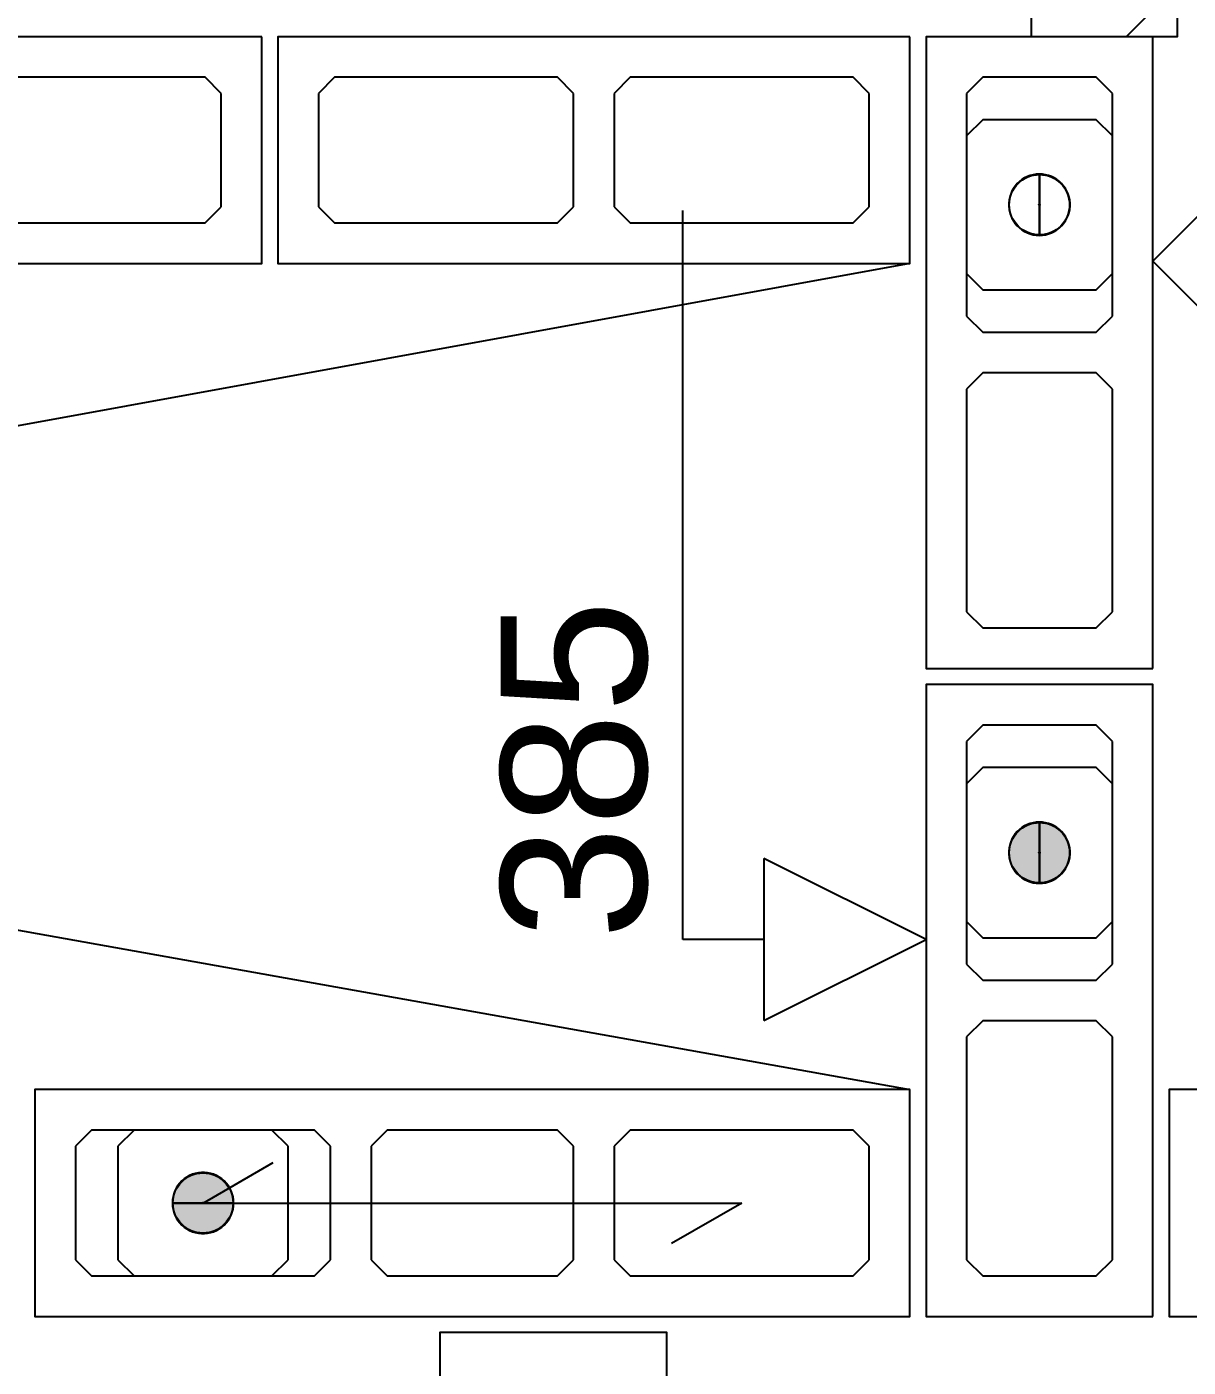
# Model space of a CAD drawing. Extents: x 0 to 119, y 0 to 84.
# Drawn here: x 30.22 to 31.654, y 50.158 to 51.813 of the extents above; entities that cross this region are included whole.
import ezdxf

# ---------------------------------------------------------------- set-up
doc = ezdxf.new("R2010")
doc.units = 0
doc.header["$MEASUREMENT"] = 0
doc.linetypes.add('ESTILO_TQS_0003', pattern=[1.5, 0.5, -0.4, 0.1, -0.5])
doc.linetypes.add('ESTILO_TQS_0005', pattern=[0.4, 0.3, -0.1])
for name, color, linetype in [('18', 6, 'CONTINUOUS'), ('27', 250, 'CONTINUOUS'), ('29', 9, 'CONTINUOUS'), ('3', 7, 'CONTINUOUS'), ('35', 255, 'CONTINUOUS')]:
    doc.layers.add(name, color=color, linetype=linetype)
doc.styles.add('TQS_ARIAL', font='arial.ttf')

msp = doc.modelspace()

# ---------------------------------------------------------------- linework, layer by layer
at = {"layer": '18', "color": 6, "linetype": 'Continuous'}
for p, q in [((31.03025, 50.685974), (31.03025, 51.585974)), ((31.33025, 50.685974), (31.13025, 50.785974)), ((31.13025, 50.785974), (31.13025, 50.585974)), ((31.13025, 50.685974), (31.03025, 50.685974)), ((31.13025, 50.585974), (31.33025, 50.685974))]:
    msp.add_line(p, q, dxfattribs=at)
at = {"layer": '27', "color": 250, "linetype": 'ESTILO_TQS_0005'}
for points in [[(30.46025, 51.73055), (30.44025, 51.75055), (30.16525, 51.75055), (30.14525, 51.73055), (30.14525, 51.59055), (30.16525, 51.57055), (30.44025, 51.57055), (30.46025, 51.59055), (30.46025, 51.73055)], [(30.89525, 51.73055), (30.87525, 51.75055), (30.60025, 51.75055), (30.58025, 51.73055), (30.58025, 51.59055), (30.60025, 51.57055), (30.87525, 51.57055), (30.89525, 51.59055), (30.89525, 51.73055)], [(31.26025, 51.73055), (31.24025, 51.75055), (30.96525, 51.75055), (30.94525, 51.73055), (30.94525, 51.59055), (30.96525, 51.57055), (31.24025, 51.57055), (31.26025, 51.59055), (31.26025, 51.73055)], [(31.54025, 51.43555), (31.56025, 51.45555), (31.56025, 51.73055), (31.54025, 51.75055), (31.40025, 51.75055), (31.38025, 51.73055), (31.38025, 51.45555), (31.40025, 51.43555), (31.54025, 51.43555)], [(31.54025, 51.07055), (31.56025, 51.09055), (31.56025, 51.36555), (31.54025, 51.38555), (31.40025, 51.38555), (31.38025, 51.36555), (31.38025, 51.09055), (31.40025, 51.07055), (31.54025, 51.07055)], [(31.54025, 50.63555), (31.56025, 50.65555), (31.56025, 50.93055), (31.54025, 50.95055), (31.40025, 50.95055), (31.38025, 50.93055), (31.38025, 50.65555), (31.40025, 50.63555), (31.54025, 50.63555)], [(31.54025, 50.27055), (31.56025, 50.29055), (31.56025, 50.56555), (31.54025, 50.58555), (31.40025, 50.58555), (31.38025, 50.56555), (31.38025, 50.29055), (31.40025, 50.27055), (31.54025, 50.27055)], [(30.59525, 50.43055), (30.57525, 50.45055), (30.30025, 50.45055), (30.28025, 50.43055), (30.28025, 50.29055), (30.30025, 50.27055), (30.57525, 50.27055), (30.59525, 50.29055), (30.59525, 50.43055)], [(30.89525, 50.43055), (30.87525, 50.45055), (30.66525, 50.45055), (30.64525, 50.43055), (30.64525, 50.29055), (30.66525, 50.27055), (30.87525, 50.27055), (30.89525, 50.29055), (30.89525, 50.43055)], [(31.26025, 50.43055), (31.24025, 50.45055), (30.96525, 50.45055), (30.94525, 50.43055), (30.94525, 50.29055), (30.96525, 50.27055), (31.24025, 50.27055), (31.26025, 50.29055), (31.26025, 50.43055)]]:
    msp.add_lwpolyline(points, dxfattribs=at)
at = {"layer": '29', "color": 9, "linetype": 'Continuous'}
for p, q in [((31.577296, 51.80055), (31.640292, 51.863546)), ((25.61025, 51.52055), (31.31025, 50.50055)), ((31.31025, 51.52055), (25.71025, 50.50055))]:
    msp.add_line(p, q, dxfattribs=at)
msp.add_lwpolyline([(31.460292, 53.018485), (31.640292, 53.018485), (31.640292, 51.80055), (31.460292, 51.80055), (31.460292, 53.018485)], dxfattribs=at)
at = {"layer": '3', "color": 7, "linetype": 'Continuous'}
for p, q in [((31.40025, 51.69805), (31.38025, 51.67805)), ((31.54025, 51.69805), (31.40025, 51.69805)), ((31.56025, 51.67805), (31.54025, 51.69805)), ((31.38025, 51.67805), (31.38025, 51.50805)), ((31.56025, 51.50805), (31.56025, 51.67805)), ((31.38025, 51.50805), (31.40025, 51.48805)), ((31.54025, 51.48805), (31.56025, 51.50805)), ((31.40025, 51.48805), (31.54025, 51.48805)), ((31.40025, 50.89805), (31.38025, 50.87805)), ((31.54025, 50.89805), (31.40025, 50.89805)), ((31.56025, 50.87805), (31.54025, 50.89805)), ((31.38025, 50.87805), (31.38025, 50.70805)), ((31.56025, 50.70805), (31.56025, 50.87805)), ((31.38025, 50.70805), (31.40025, 50.68805)), ((31.54025, 50.68805), (31.56025, 50.70805)), ((31.40025, 50.68805), (31.54025, 50.68805)), ((30.35275, 50.45055), (30.33275, 50.43055)), ((30.52275, 50.45055), (30.35275, 50.45055)), ((30.54275, 50.43055), (30.52275, 50.45055)), ((30.33275, 50.43055), (30.33275, 50.29055)), ((30.54275, 50.29055), (30.54275, 50.43055)), ((30.43775, 50.36055), (30.524353, 50.41055)), ((30.43775, 50.36055), (31.10275, 50.36055)), ((31.10275, 50.36055), (31.016147, 50.31055)), ((30.33275, 50.29055), (30.35275, 50.27055)), ((30.52275, 50.27055), (30.54275, 50.29055)), ((30.35275, 50.27055), (30.52275, 50.27055))]:
    msp.add_line(p, q, dxfattribs=at)
for points in [[(30.51025, 51.80055), (29.73025, 51.80055), (29.73025, 51.52055), (30.51025, 51.52055), (30.51025, 51.80055)], [(31.31025, 51.80055), (30.53025, 51.80055), (30.53025, 51.52055), (31.31025, 51.52055), (31.31025, 51.80055)], [(31.61025, 51.02055), (31.61025, 51.80055), (31.33025, 51.80055), (31.33025, 51.02055), (31.61025, 51.02055)], [(31.926197, 51.576125), (31.768224, 51.576125), (31.768224, 51.681441), (31.61025, 51.523467), (31.768224, 51.365493), (31.768224, 51.470809), (31.926197, 51.470809), (31.926197, 51.576125)], [(31.47025, 51.59365), (31.470311, 51.593647), (31.470371, 51.593638), (31.47043, 51.593623), (31.470487, 51.593601), (31.470541, 51.593575), (31.470593, 51.593543), (31.470641, 51.593505), (31.470685, 51.593463), (31.470724, 51.593417), (31.470759, 51.593367), (31.470789, 51.593314), (31.470813, 51.593258), (31.470831, 51.5932), (31.470843, 51.593141), (31.470849, 51.59308), (31.470849, 51.59302), (31.470843, 51.592959), (31.470831, 51.5929), (31.470813, 51.592842), (31.470789, 51.592786), (31.470759, 51.592733), (31.470724, 51.592683), (31.470685, 51.592637), (31.470641, 51.592595), (31.470593, 51.592558), (31.470541, 51.592525), (31.470487, 51.592499), (31.47043, 51.592478), (31.470371, 51.592462), (31.470311, 51.592453), (31.47025, 51.59245), (31.47025, 51.63085), (31.466426, 51.630656), (31.462641, 51.630076), (31.458934, 51.629117), (31.455343, 51.627787), (31.451906, 51.6261), (31.448656, 51.624075), (31.445628, 51.621731), (31.442853, 51.619093), (31.440359, 51.616188), (31.438171, 51.613045), (31.436313, 51.609697), (31.434803, 51.606178), (31.433657, 51.602525), (31.432886, 51.598774), (31.432499, 51.594965), (31.432499, 51.591135), (31.432886, 51.587326), (31.433657, 51.583575), (31.434803, 51.579922), (31.436313, 51.576403), (31.438171, 51.573055), (31.440359, 51.569912), (31.442853, 51.567007), (31.445628, 51.564369), (31.448656, 51.562025), (31.451906, 51.56), (31.455343, 51.558313), (31.458934, 51.556984), (31.462641, 51.556024), (31.466426, 51.555444), (31.47025, 51.55525), (31.47025, 51.59365)], [(31.47025, 51.59245), (31.470189, 51.592453), (31.470129, 51.592462), (31.47007, 51.592478), (31.470013, 51.592499), (31.469959, 51.592525), (31.469907, 51.592558), (31.469859, 51.592595), (31.469815, 51.592637), (31.469776, 51.592683), (31.469741, 51.592733), (31.469711, 51.592786), (31.469687, 51.592842), (31.469669, 51.5929), (31.469657, 51.592959), (31.469651, 51.59302), (31.469651, 51.59308), (31.469657, 51.593141), (31.469669, 51.5932), (31.469687, 51.593258), (31.469711, 51.593314), (31.469741, 51.593367), (31.469776, 51.593417), (31.469815, 51.593463), (31.469859, 51.593505), (31.469907, 51.593543), (31.469959, 51.593575), (31.470013, 51.593601), (31.47007, 51.593623), (31.470129, 51.593638), (31.470189, 51.593647), (31.47025, 51.59365), (31.47025, 51.55525), (31.474074, 51.555444), (31.477859, 51.556024), (31.481566, 51.556984), (31.485157, 51.558313), (31.488594, 51.56), (31.491844, 51.562025), (31.494872, 51.564369), (31.497647, 51.567007), (31.500141, 51.569912), (31.502329, 51.573055), (31.504187, 51.576403), (31.505697, 51.579922), (31.506843, 51.583575), (31.507614, 51.587326), (31.508001, 51.591136), (31.508001, 51.594965), (31.507614, 51.598774), (31.506843, 51.602525), (31.505697, 51.606178), (31.504187, 51.609697), (31.502329, 51.613045), (31.500141, 51.616188), (31.497647, 51.619093), (31.494872, 51.621731), (31.491844, 51.624075), (31.488594, 51.6261), (31.485157, 51.627787), (31.481566, 51.629117), (31.477859, 51.630076), (31.474074, 51.630656), (31.47025, 51.63085), (31.47025, 51.59245)], [(31.61025, 50.22055), (31.61025, 51.00055), (31.33025, 51.00055), (31.33025, 50.22055), (31.61025, 50.22055)], [(31.47025, 50.79365), (31.470311, 50.793647), (31.470371, 50.793638), (31.47043, 50.793622), (31.470487, 50.793601), (31.470541, 50.793575), (31.470593, 50.793542), (31.470641, 50.793505), (31.470685, 50.793463), (31.470724, 50.793417), (31.470759, 50.793367), (31.470789, 50.793314), (31.470813, 50.793258), (31.470831, 50.7932), (31.470843, 50.793141), (31.470849, 50.79308), (31.470849, 50.79302), (31.470843, 50.792959), (31.470831, 50.7929), (31.470813, 50.792842), (31.470789, 50.792786), (31.470759, 50.792733), (31.470724, 50.792683), (31.470685, 50.792637), (31.470641, 50.792595), (31.470593, 50.792558), (31.470541, 50.792525), (31.470487, 50.792499), (31.47043, 50.792478), (31.470371, 50.792462), (31.470311, 50.792453), (31.47025, 50.79245), (31.47025, 50.83085), (31.466426, 50.830656), (31.462641, 50.830076), (31.458934, 50.829116), (31.455343, 50.827787), (31.451906, 50.8261), (31.448656, 50.824075), (31.445628, 50.821731), (31.442853, 50.819093), (31.440359, 50.816188), (31.438171, 50.813045), (31.436313, 50.809697), (31.434803, 50.806178), (31.433657, 50.802525), (31.432886, 50.798774), (31.432499, 50.794965), (31.432499, 50.791135), (31.432886, 50.787326), (31.433657, 50.783575), (31.434803, 50.779922), (31.436313, 50.776403), (31.438171, 50.773055), (31.440359, 50.769912), (31.442853, 50.767007), (31.445628, 50.764369), (31.448656, 50.762025), (31.451906, 50.76), (31.455343, 50.758313), (31.458934, 50.756984), (31.462641, 50.756024), (31.466426, 50.755444), (31.47025, 50.75525), (31.47025, 50.79365)], [(31.47025, 50.79245), (31.470189, 50.792453), (31.470129, 50.792462), (31.47007, 50.792478), (31.470013, 50.792499), (31.469959, 50.792525), (31.469907, 50.792558), (31.469859, 50.792595), (31.469815, 50.792637), (31.469776, 50.792683), (31.469741, 50.792733), (31.469711, 50.792786), (31.469687, 50.792842), (31.469669, 50.7929), (31.469657, 50.792959), (31.469651, 50.79302), (31.469651, 50.79308), (31.469657, 50.793141), (31.469669, 50.7932), (31.469687, 50.793258), (31.469711, 50.793314), (31.469741, 50.793367), (31.469776, 50.793417), (31.469815, 50.793463), (31.469859, 50.793505), (31.469907, 50.793542), (31.469959, 50.793575), (31.470013, 50.793601), (31.47007, 50.793622), (31.470129, 50.793638), (31.470189, 50.793647), (31.47025, 50.79365), (31.47025, 50.75525), (31.474074, 50.755444), (31.477859, 50.756024), (31.481566, 50.756984), (31.485157, 50.758313), (31.488594, 50.76), (31.491844, 50.762025), (31.494872, 50.764369), (31.497647, 50.767007), (31.500141, 50.769912), (31.502329, 50.773055), (31.504187, 50.776403), (31.505697, 50.779922), (31.506843, 50.783575), (31.507614, 50.787326), (31.508001, 50.791135), (31.508001, 50.794965), (31.507614, 50.798774), (31.506843, 50.802525), (31.505697, 50.806178), (31.504187, 50.809697), (31.502329, 50.813045), (31.500141, 50.816188), (31.497647, 50.819093), (31.494872, 50.821731), (31.491844, 50.824075), (31.488594, 50.8261), (31.485157, 50.827787), (31.481566, 50.829116), (31.477859, 50.830076), (31.474074, 50.830656), (31.47025, 50.83085), (31.47025, 50.79245)], [(31.31025, 50.50055), (30.23025, 50.50055), (30.23025, 50.22055), (31.31025, 50.22055), (31.31025, 50.50055)], [(32.41025, 50.50055), (31.63025, 50.50055), (31.63025, 50.22055), (32.41025, 50.22055), (32.41025, 50.50055)], [(30.43835, 50.36055), (30.438347, 50.360489), (30.438338, 50.360429), (30.438322, 50.36037), (30.438301, 50.360313), (30.438275, 50.360259), (30.438242, 50.360207), (30.438205, 50.360159), (30.438163, 50.360115), (30.438117, 50.360076), (30.438067, 50.360041), (30.438014, 50.360011), (30.437958, 50.359987), (30.4379, 50.359969), (30.437841, 50.359957), (30.43778, 50.359951), (30.43772, 50.359951), (30.437659, 50.359957), (30.4376, 50.359969), (30.437542, 50.359987), (30.437486, 50.360011), (30.437433, 50.360041), (30.437383, 50.360076), (30.437337, 50.360115), (30.437295, 50.360159), (30.437258, 50.360207), (30.437225, 50.360259), (30.437199, 50.360313), (30.437178, 50.36037), (30.437162, 50.360429), (30.437153, 50.360489), (30.43715, 50.36055), (30.47555, 50.36055), (30.475356, 50.364374), (30.474776, 50.368159), (30.473816, 50.371866), (30.472487, 50.375457), (30.4708, 50.378894), (30.468775, 50.382144), (30.466431, 50.385172), (30.463793, 50.387947), (30.460888, 50.390441), (30.457745, 50.392629), (30.454397, 50.394487), (30.450878, 50.395997), (30.447225, 50.397143), (30.443474, 50.397914), (30.439665, 50.398301), (30.435835, 50.398301), (30.432026, 50.397914), (30.428275, 50.397143), (30.424622, 50.395997), (30.421103, 50.394487), (30.417755, 50.392629), (30.414612, 50.390441), (30.411707, 50.387947), (30.409069, 50.385172), (30.406725, 50.382144), (30.4047, 50.378894), (30.403013, 50.375457), (30.401684, 50.371866), (30.400724, 50.368159), (30.400144, 50.364374), (30.39995, 50.36055), (30.43835, 50.36055)], [(30.43715, 50.36055), (30.437153, 50.360611), (30.437162, 50.360671), (30.437178, 50.36073), (30.437199, 50.360787), (30.437225, 50.360841), (30.437258, 50.360893), (30.437295, 50.360941), (30.437337, 50.360985), (30.437383, 50.361024), (30.437433, 50.361059), (30.437486, 50.361089), (30.437542, 50.361113), (30.4376, 50.361131), (30.437659, 50.361143), (30.43772, 50.361149), (30.43778, 50.361149), (30.437841, 50.361143), (30.4379, 50.361131), (30.437958, 50.361113), (30.438014, 50.361089), (30.438067, 50.361059), (30.438117, 50.361024), (30.438163, 50.360985), (30.438205, 50.360941), (30.438242, 50.360893), (30.438275, 50.360841), (30.438301, 50.360787), (30.438322, 50.36073), (30.438338, 50.360671), (30.438347, 50.360611), (30.43835, 50.36055), (30.39995, 50.36055), (30.400144, 50.356726), (30.400724, 50.352941), (30.401684, 50.349234), (30.403013, 50.345643), (30.4047, 50.342206), (30.406725, 50.338956), (30.409069, 50.335928), (30.411707, 50.333153), (30.414612, 50.330659), (30.417755, 50.328471), (30.421103, 50.326613), (30.424622, 50.325103), (30.428275, 50.323957), (30.432026, 50.323186), (30.435835, 50.322799), (30.439665, 50.322799), (30.443474, 50.323186), (30.447225, 50.323957), (30.450878, 50.325103), (30.454397, 50.326613), (30.457745, 50.328471), (30.460888, 50.330659), (30.463793, 50.333153), (30.466431, 50.335928), (30.468775, 50.338956), (30.4708, 50.342206), (30.472487, 50.345643), (30.473816, 50.349234), (30.474776, 50.352941), (30.475356, 50.356726), (30.47555, 50.36055), (30.43715, 50.36055)], [(31.01025, 49.42055), (31.01025, 50.20055), (30.73025, 50.20055), (30.73025, 49.42055), (31.01025, 49.42055)]]:
    msp.add_lwpolyline(points, dxfattribs=at)
for centre in [(31.47025, 51.59305), (31.47025, 50.79305), (30.43775, 50.36055)]:
    msp.add_circle(centre, 0.0372, dxfattribs=at)
for points in [[(31.445628, 50.821731), (31.445628, 50.764369), (31.448656, 50.824075)], [(31.445628, 50.764369), (31.448656, 50.762025), (31.448656, 50.824075)], [(31.448656, 50.824075), (31.448656, 50.762025), (31.451906, 50.8261)], [(31.448656, 50.762025), (31.451906, 50.76), (31.451906, 50.8261)], [(31.451906, 50.8261), (31.451906, 50.76), (31.455343, 50.827787)], [(31.451906, 50.76), (31.455343, 50.758313), (31.455343, 50.827787)], [(31.455343, 50.827787), (31.455343, 50.758313), (31.458934, 50.829116)], [(31.455343, 50.758313), (31.458934, 50.756984), (31.458934, 50.829116)], [(31.458934, 50.829116), (31.458934, 50.756984), (31.462641, 50.830076)], [(31.458934, 50.756984), (31.462641, 50.756024), (31.462641, 50.830076)], [(31.466426, 50.755444), (31.466426, 50.830656), (31.462641, 50.756024)], [(31.462641, 50.830076), (31.462641, 50.756024), (31.466426, 50.830656)], [(31.466426, 50.755444), (31.47025, 50.79365), (31.47025, 50.83085)], [(31.466426, 50.755444), (31.47025, 50.83085), (31.466426, 50.830656)], [(31.47025, 50.79245), (31.474074, 50.830656), (31.47025, 50.83085)], [(31.47025, 50.79245), (31.47025, 50.75525), (31.474074, 50.830656)], [(31.47025, 50.75525), (31.474074, 50.755444), (31.474074, 50.830656)], [(31.474074, 50.830656), (31.474074, 50.755444), (31.477859, 50.830076)], [(31.474074, 50.755444), (31.477859, 50.756024), (31.477859, 50.830076)], [(31.477859, 50.830076), (31.477859, 50.756024), (31.481566, 50.829116)], [(31.477859, 50.756024), (31.481566, 50.756984), (31.481566, 50.829116)], [(31.481566, 50.829116), (31.481566, 50.756984), (31.485157, 50.827787)], [(31.481566, 50.756984), (31.485157, 50.758313), (31.485157, 50.827787)], [(31.485157, 50.827787), (31.485157, 50.758313), (31.488594, 50.8261)], [(31.485157, 50.758313), (31.488594, 50.76), (31.488594, 50.8261)], [(31.488594, 50.8261), (31.488594, 50.76), (31.491844, 50.824075)], [(31.488594, 50.76), (31.491844, 50.762025), (31.491844, 50.824075)], [(31.491844, 50.824075), (31.491844, 50.762025), (31.494872, 50.821731)], [(31.434803, 50.806178), (31.434803, 50.779922), (31.436313, 50.809697)], [(31.434803, 50.779922), (31.436313, 50.776403), (31.436313, 50.809697)], [(31.436313, 50.809697), (31.436313, 50.776403), (31.438171, 50.813045)], [(31.436313, 50.776403), (31.438171, 50.773055), (31.438171, 50.813045)], [(31.438171, 50.813045), (31.438171, 50.773055), (31.440359, 50.816188)], [(31.438171, 50.773055), (31.440359, 50.769912), (31.440359, 50.816188)], [(31.440359, 50.816188), (31.440359, 50.769912), (31.442853, 50.819093)], [(31.440359, 50.769912), (31.442853, 50.767007), (31.442853, 50.819093)], [(31.442853, 50.819093), (31.442853, 50.767007), (31.445628, 50.821731)], [(31.442853, 50.767007), (31.445628, 50.764369), (31.445628, 50.821731)], [(31.491844, 50.762025), (31.494872, 50.764369), (31.494872, 50.821731)], [(31.494872, 50.821731), (31.494872, 50.764369), (31.497647, 50.819093)], [(31.494872, 50.764369), (31.497647, 50.767007), (31.497647, 50.819093)], [(31.497647, 50.819093), (31.497647, 50.767007), (31.500141, 50.816188)], [(31.497647, 50.767007), (31.500141, 50.769912), (31.500141, 50.816188)], [(31.500141, 50.816188), (31.500141, 50.769912), (31.502329, 50.813045)], [(31.500141, 50.769912), (31.502329, 50.773055), (31.502329, 50.813045)], [(31.502329, 50.813045), (31.502329, 50.773055), (31.504187, 50.809697)], [(31.502329, 50.773055), (31.504187, 50.776403), (31.504187, 50.809697)], [(31.504187, 50.809697), (31.504187, 50.776403), (31.505697, 50.806178)], [(31.432499, 50.794965), (31.432499, 50.791135), (31.432886, 50.798774)], [(31.432499, 50.791135), (31.432886, 50.787326), (31.432886, 50.798774)], [(31.432886, 50.798774), (31.432886, 50.787326), (31.433657, 50.802525)], [(31.432886, 50.787326), (31.433657, 50.783575), (31.433657, 50.802525)], [(31.433657, 50.802525), (31.433657, 50.783575), (31.434803, 50.806178)], [(31.433657, 50.783575), (31.434803, 50.779922), (31.434803, 50.806178)], [(31.466426, 50.755444), (31.47025, 50.75525), (31.47025, 50.79365)], [(31.469815, 50.792637), (31.47025, 50.79245), (31.469776, 50.792683)], [(31.47025, 50.79245), (31.47025, 50.79245), (31.469776, 50.792683)], [(31.469776, 50.792683), (31.47025, 50.79245), (31.469776, 50.792683)], [(31.47025, 50.79245), (31.47025, 50.79245), (31.469776, 50.792683)], [(31.469776, 50.792683), (31.47025, 50.79245), (31.469776, 50.792683)], [(31.47025, 50.79245), (31.47025, 50.79245), (31.469776, 50.792683)], [(31.469859, 50.792595), (31.47025, 50.79245), (31.469815, 50.792637)], [(31.47025, 50.79245), (31.47025, 50.79245), (31.469815, 50.792637)], [(31.469815, 50.792637), (31.47025, 50.79245), (31.469815, 50.792637)], [(31.47025, 50.79245), (31.47025, 50.79245), (31.469815, 50.792637)], [(31.469907, 50.792558), (31.47025, 50.79245), (31.469859, 50.792595)], [(31.47025, 50.79245), (31.47025, 50.79245), (31.469859, 50.792595)], [(31.469959, 50.792525), (31.47025, 50.79245), (31.469907, 50.792558)], [(31.47025, 50.79245), (31.47025, 50.79245), (31.469907, 50.792558)], [(31.47007, 50.792478), (31.47025, 50.79245), (31.469959, 50.792525)], [(31.47025, 50.79245), (31.47025, 50.79245), (31.469959, 50.792525)], [(31.47025, 50.79245), (31.47025, 50.79245), (31.47007, 50.792478)], [(31.47025, 50.79245), (31.47025, 50.79245), (31.47007, 50.792478)], [(31.47025, 50.79365), (31.470724, 50.793417), (31.47025, 50.79365)], [(31.470724, 50.793417), (31.470724, 50.793417), (31.47025, 50.79365)], [(31.47025, 50.79365), (31.470724, 50.793417), (31.47025, 50.79365)], [(31.470724, 50.793417), (31.470724, 50.793417), (31.47025, 50.79365)], [(31.47025, 50.79365), (31.470724, 50.793417), (31.47025, 50.79365)], [(31.470724, 50.793417), (31.470685, 50.793463), (31.47025, 50.79365)], [(31.47025, 50.79365), (31.470685, 50.793463), (31.47025, 50.79365)], [(31.470685, 50.793463), (31.470685, 50.793463), (31.47025, 50.79365)], [(31.47025, 50.79365), (31.470685, 50.793463), (31.47025, 50.79365)], [(31.470685, 50.793463), (31.470641, 50.793505), (31.47025, 50.79365)], [(31.47025, 50.79365), (31.470641, 50.793505), (31.47025, 50.79365)], [(31.470641, 50.793505), (31.470593, 50.793542), (31.47025, 50.79365)], [(31.47025, 50.79365), (31.470593, 50.793542), (31.47025, 50.79365)], [(31.470593, 50.793542), (31.470541, 50.793575), (31.47025, 50.79365)], [(31.47025, 50.79365), (31.470541, 50.793575), (31.47025, 50.79365)], [(31.470541, 50.793575), (31.47043, 50.793622), (31.47025, 50.79365)], [(31.47025, 50.79365), (31.47043, 50.793622), (31.47025, 50.79365)], [(31.47043, 50.793622), (31.47025, 50.79365), (31.47025, 50.79365)], [(31.47025, 50.79365), (31.47025, 50.79365), (31.47025, 50.79365)], [(31.47025, 50.79365), (31.47025, 50.79365), (31.47025, 50.79365)], [(31.47025, 50.79365), (31.47025, 50.79365), (31.47025, 50.79365)], [(31.47025, 50.79365), (31.47025, 50.79365), (31.47025, 50.79365)], [(31.47025, 50.79365), (31.47025, 50.79365), (31.47025, 50.79365)], [(31.47025, 50.79365), (31.47025, 50.79365), (31.47025, 50.79365)], [(31.47025, 50.79365), (31.47025, 50.79365), (31.47025, 50.79365)], [(31.47025, 50.79365), (31.47025, 50.79365), (31.47025, 50.79365)], [(31.47025, 50.79365), (31.47025, 50.79365), (31.47025, 50.79365)], [(31.47025, 50.79365), (31.47025, 50.79365), (31.47025, 50.79365)], [(31.47025, 50.79365), (31.47025, 50.79365), (31.47025, 50.79365)], [(31.47025, 50.79365), (31.47025, 50.79365), (31.47025, 50.79365)], [(31.47025, 50.79245), (31.47025, 50.79245), (31.47025, 50.79245)], [(31.47025, 50.79245), (31.47025, 50.79245), (31.47025, 50.79245)], [(31.47025, 50.79245), (31.47025, 50.79245), (31.47025, 50.79245)], [(31.47025, 50.79245), (31.47025, 50.79245), (31.47025, 50.79245)], [(31.47025, 50.79245), (31.47025, 50.79245), (31.47025, 50.79245)], [(31.47025, 50.79245), (31.47025, 50.79245), (31.47025, 50.79245)], [(31.47025, 50.79245), (31.47025, 50.79245), (31.47025, 50.79245)], [(31.47025, 50.79245), (31.47025, 50.79245), (31.47025, 50.79245)], [(31.47025, 50.79245), (31.47025, 50.79245), (31.47025, 50.79245)], [(31.47025, 50.79245), (31.47025, 50.79245), (31.47025, 50.79245)], [(31.47025, 50.79245), (31.47025, 50.79245), (31.47025, 50.79245)], [(31.47025, 50.79245), (31.47025, 50.79245), (31.47025, 50.79245)], [(31.504187, 50.776403), (31.505697, 50.779922), (31.505697, 50.806178)], [(31.505697, 50.806178), (31.505697, 50.779922), (31.506843, 50.802525)], [(31.505697, 50.779922), (31.506843, 50.783575), (31.506843, 50.802525)], [(31.506843, 50.802525), (31.506843, 50.783575), (31.507614, 50.798774)], [(31.506843, 50.783575), (31.507614, 50.787326), (31.507614, 50.798774)], [(31.507614, 50.798774), (31.507614, 50.787326), (31.508001, 50.794965)], [(31.507614, 50.787326), (31.508001, 50.791135), (31.508001, 50.794965)], [(30.43835, 50.36055), (30.417755, 50.392629), (30.414612, 50.390441)], [(30.43835, 50.36055), (30.421103, 50.394487), (30.417755, 50.392629)], [(30.43835, 50.36055), (30.424622, 50.395997), (30.421103, 50.394487)], [(30.43835, 50.36055), (30.428275, 50.397143), (30.424622, 50.395997)], [(30.43835, 50.36055), (30.432026, 50.397914), (30.428275, 50.397143)], [(30.43835, 50.36055), (30.435835, 50.398301), (30.432026, 50.397914)], [(30.43835, 50.36055), (30.439665, 50.398301), (30.435835, 50.398301)], [(30.47555, 50.36055), (30.439665, 50.398301), (30.43835, 50.36055)], [(30.47555, 50.36055), (30.443474, 50.397914), (30.439665, 50.398301)], [(30.47555, 50.36055), (30.447225, 50.397143), (30.443474, 50.397914)], [(30.47555, 50.36055), (30.450878, 50.395997), (30.447225, 50.397143)], [(30.47555, 50.36055), (30.454397, 50.394487), (30.450878, 50.395997)], [(30.47555, 50.36055), (30.457745, 50.392629), (30.454397, 50.394487)], [(30.47555, 50.36055), (30.460888, 50.390441), (30.457745, 50.392629)], [(30.43835, 50.36055), (30.4047, 50.378894), (30.403013, 50.375457)], [(30.43835, 50.36055), (30.406725, 50.382144), (30.4047, 50.378894)], [(30.43835, 50.36055), (30.409069, 50.385172), (30.406725, 50.382144)], [(30.43835, 50.36055), (30.411707, 50.387947), (30.409069, 50.385172)], [(30.43835, 50.36055), (30.414612, 50.390441), (30.411707, 50.387947)], [(30.47555, 50.36055), (30.463793, 50.387947), (30.460888, 50.390441)], [(30.47555, 50.36055), (30.466431, 50.385172), (30.463793, 50.387947)], [(30.47555, 50.36055), (30.468775, 50.382144), (30.466431, 50.385172)], [(30.47555, 50.36055), (30.4708, 50.378894), (30.468775, 50.382144)], [(30.47555, 50.36055), (30.472487, 50.375457), (30.4708, 50.378894)], [(30.43835, 50.36055), (30.400144, 50.364374), (30.39995, 50.36055)], [(30.43715, 50.36055), (30.39995, 50.36055), (30.400144, 50.356726)], [(30.43835, 50.36055), (30.400724, 50.368159), (30.400144, 50.364374)], [(30.43715, 50.36055), (30.400144, 50.356726), (30.400724, 50.352941)], [(30.43835, 50.36055), (30.401684, 50.371866), (30.400724, 50.368159)], [(30.43715, 50.36055), (30.400724, 50.352941), (30.401684, 50.349234)], [(30.43835, 50.36055), (30.403013, 50.375457), (30.401684, 50.371866)], [(30.43715, 50.36055), (30.401684, 50.349234), (30.403013, 50.345643)], [(30.43715, 50.36055), (30.403013, 50.345643), (30.4047, 50.342206)], [(30.43715, 50.36055), (30.4047, 50.342206), (30.406725, 50.338956)], [(30.43715, 50.36055), (30.406725, 50.338956), (30.409069, 50.335928)], [(30.43715, 50.36055), (30.409069, 50.335928), (30.411707, 50.333153)], [(30.43715, 50.36055), (30.411707, 50.333153), (30.414612, 50.330659)], [(30.43715, 50.36055), (30.414612, 50.330659), (30.417755, 50.328471)], [(30.43715, 50.36055), (30.417755, 50.328471), (30.421103, 50.326613)], [(30.43715, 50.36055), (30.421103, 50.326613), (30.424622, 50.325103)], [(30.43715, 50.36055), (30.424622, 50.325103), (30.428275, 50.323957)], [(30.43715, 50.36055), (30.428275, 50.323957), (30.432026, 50.323186)], [(30.43715, 50.36055), (30.432026, 50.323186), (30.435835, 50.322799)], [(30.43715, 50.36055), (30.435835, 50.322799), (30.439665, 50.322799)], [(30.437383, 50.361024), (30.437178, 50.36073), (30.43715, 50.36055)], [(30.437383, 50.361024), (30.43715, 50.36055), (30.43715, 50.36055)], [(30.437383, 50.361024), (30.43715, 50.36055), (30.43715, 50.36055)], [(30.437383, 50.361024), (30.43715, 50.36055), (30.43715, 50.36055)], [(30.437383, 50.361024), (30.43715, 50.36055), (30.43715, 50.36055)], [(30.437383, 50.361024), (30.43715, 50.36055), (30.43715, 50.36055)], [(30.437383, 50.361024), (30.43715, 50.36055), (30.43715, 50.36055)], [(30.437383, 50.361024), (30.43715, 50.36055), (30.43715, 50.36055)], [(30.437383, 50.361024), (30.43715, 50.36055), (30.43715, 50.36055)], [(30.437383, 50.361024), (30.43715, 50.36055), (30.43715, 50.36055)], [(30.437383, 50.361024), (30.43715, 50.36055), (30.43715, 50.36055)], [(30.437383, 50.361024), (30.43715, 50.36055), (30.43715, 50.36055)], [(30.437383, 50.361024), (30.43715, 50.36055), (30.43715, 50.36055)], [(30.437383, 50.361024), (30.43715, 50.36055), (30.43715, 50.36055)], [(30.437383, 50.361024), (30.43715, 50.36055), (30.43715, 50.36055)], [(30.437383, 50.361024), (30.43715, 50.36055), (30.43715, 50.36055)], [(30.437383, 50.361024), (30.43715, 50.36055), (30.43715, 50.36055)], [(30.437383, 50.361024), (30.43715, 50.36055), (30.43715, 50.36055)], [(30.437383, 50.361024), (30.43715, 50.36055), (30.43715, 50.36055)], [(30.437383, 50.361024), (30.43715, 50.36055), (30.43715, 50.36055)], [(30.437383, 50.361024), (30.43715, 50.36055), (30.43715, 50.36055)], [(30.437383, 50.361024), (30.43715, 50.36055), (30.43715, 50.36055)], [(30.437383, 50.361024), (30.43715, 50.36055), (30.43715, 50.36055)], [(30.43715, 50.36055), (30.439665, 50.322799), (30.47555, 50.36055)], [(30.437383, 50.361024), (30.437225, 50.360841), (30.437178, 50.36073)], [(30.437383, 50.361024), (30.437258, 50.360893), (30.437225, 50.360841)], [(30.437383, 50.361024), (30.437295, 50.360941), (30.437258, 50.360893)], [(30.437383, 50.361024), (30.437337, 50.360985), (30.437295, 50.360941)], [(30.437383, 50.361024), (30.437383, 50.361024), (30.437337, 50.360985)], [(30.437383, 50.361024), (30.437337, 50.360985), (30.437337, 50.360985)], [(30.437383, 50.361024), (30.437383, 50.361024), (30.437383, 50.361024)], [(30.43835, 50.36055), (30.438117, 50.360076), (30.438117, 50.360076)], [(30.43835, 50.36055), (30.438117, 50.360076), (30.438117, 50.360076)], [(30.43835, 50.36055), (30.438117, 50.360076), (30.438163, 50.360115)], [(30.43835, 50.36055), (30.438163, 50.360115), (30.438163, 50.360115)], [(30.43835, 50.36055), (30.438163, 50.360115), (30.438205, 50.360159)], [(30.43835, 50.36055), (30.438205, 50.360159), (30.438242, 50.360207)], [(30.43835, 50.36055), (30.438242, 50.360207), (30.438275, 50.360259)], [(30.43835, 50.36055), (30.438275, 50.360259), (30.438322, 50.36037)], [(30.43835, 50.36055), (30.438322, 50.36037), (30.43835, 50.36055)], [(30.43835, 50.36055), (30.43835, 50.36055), (30.43835, 50.36055)], [(30.43835, 50.36055), (30.43835, 50.36055), (30.43835, 50.36055)], [(30.43835, 50.36055), (30.43835, 50.36055), (30.43835, 50.36055)], [(30.43835, 50.36055), (30.43835, 50.36055), (30.43835, 50.36055)], [(30.43835, 50.36055), (30.43835, 50.36055), (30.43835, 50.36055)], [(30.43835, 50.36055), (30.43835, 50.36055), (30.43835, 50.36055)], [(30.43835, 50.36055), (30.43835, 50.36055), (30.43835, 50.36055)], [(30.43835, 50.36055), (30.43835, 50.36055), (30.43835, 50.36055)], [(30.43835, 50.36055), (30.43835, 50.36055), (30.43835, 50.36055)], [(30.43835, 50.36055), (30.43835, 50.36055), (30.43835, 50.36055)], [(30.43835, 50.36055), (30.43835, 50.36055), (30.43835, 50.36055)], [(30.43835, 50.36055), (30.43835, 50.36055), (30.43835, 50.36055)], [(30.43835, 50.36055), (30.43835, 50.36055), (30.43835, 50.36055)], [(30.43835, 50.36055), (30.43835, 50.36055), (30.43835, 50.36055)], [(30.43835, 50.36055), (30.43835, 50.36055), (30.43835, 50.36055)], [(30.43835, 50.36055), (30.43835, 50.36055), (30.43835, 50.36055)], [(30.43835, 50.36055), (30.43835, 50.36055), (30.43835, 50.36055)], [(30.43835, 50.36055), (30.43835, 50.36055), (30.43835, 50.36055)], [(30.43835, 50.36055), (30.43835, 50.36055), (30.43835, 50.36055)], [(30.43835, 50.36055), (30.43835, 50.36055), (30.43835, 50.36055)], [(30.43835, 50.36055), (30.43835, 50.36055), (30.43835, 50.36055)], [(30.47555, 50.36055), (30.439665, 50.322799), (30.443474, 50.323186)], [(30.47555, 50.36055), (30.443474, 50.323186), (30.447225, 50.323957)], [(30.47555, 50.36055), (30.447225, 50.323957), (30.450878, 50.325103)], [(30.47555, 50.36055), (30.450878, 50.325103), (30.454397, 50.326613)], [(30.47555, 50.36055), (30.454397, 50.326613), (30.457745, 50.328471)], [(30.47555, 50.36055), (30.457745, 50.328471), (30.460888, 50.330659)], [(30.47555, 50.36055), (30.460888, 50.330659), (30.463793, 50.333153)], [(30.47555, 50.36055), (30.463793, 50.333153), (30.466431, 50.335928)], [(30.47555, 50.36055), (30.466431, 50.335928), (30.468775, 50.338956)], [(30.47555, 50.36055), (30.468775, 50.338956), (30.4708, 50.342206)], [(30.47555, 50.36055), (30.4708, 50.342206), (30.472487, 50.345643)], [(30.47555, 50.36055), (30.473816, 50.371866), (30.472487, 50.375457)], [(30.47555, 50.36055), (30.472487, 50.345643), (30.473816, 50.349234)], [(30.47555, 50.36055), (30.474776, 50.368159), (30.473816, 50.371866)], [(30.47555, 50.36055), (30.473816, 50.349234), (30.474776, 50.352941)], [(30.47555, 50.36055), (30.475356, 50.364374), (30.474776, 50.368159)], [(30.47555, 50.36055), (30.474776, 50.352941), (30.475356, 50.356726)]]:
    msp.add_solid(points, dxfattribs=at)
at = {"layer": '35', "color": 255, "linetype": 'Continuous'}
for p, q in [((31.33025, 51.80055), (31.33025, 51.80055)), ((31.33025, 51.80055), (31.33025, 51.80055)), ((31.61025, 51.80055), (31.61025, 51.80055)), ((31.61025, 51.80055), (31.61025, 51.80055))]:
    msp.add_line(p, q, dxfattribs=at)

# ---------------------------------------------------------------- texts
at = {"layer": '18', "color": 6, "linetype": 'ESTILO_TQS_0003', "style": 'TQS_ARIAL'}
msp.add_text('385', height=0.18, rotation=90, dxfattribs=at).set_placement((30.98525, 50.685974))

doc.saveas('drawing.dxf')
